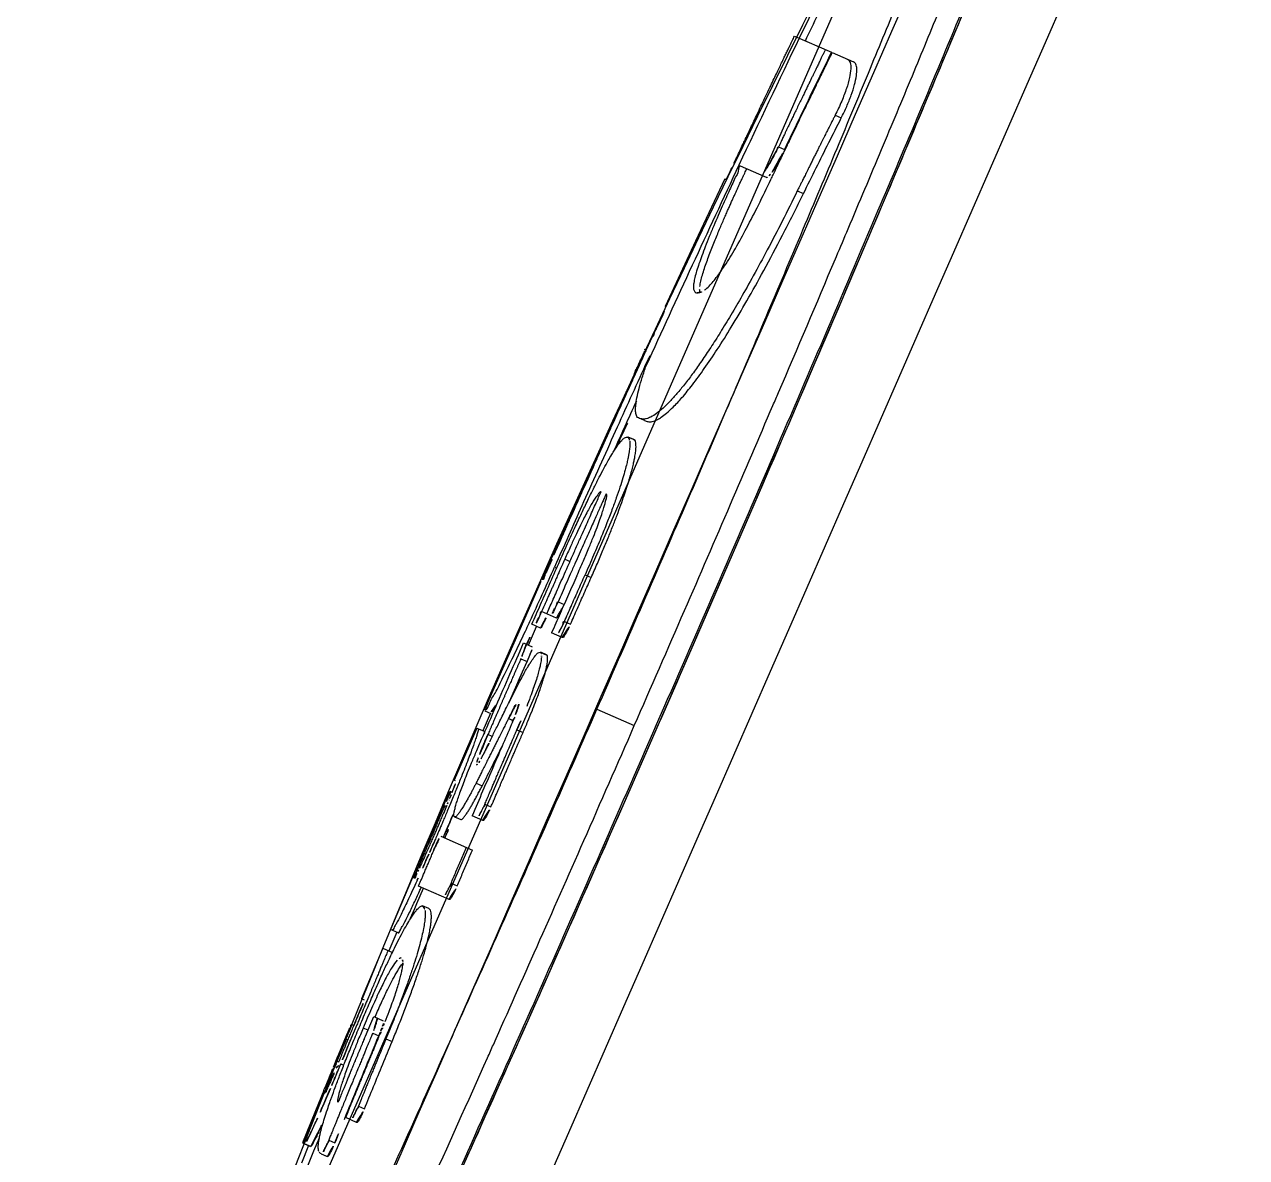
# Model space of a CAD drawing. Header units: millimetres. Extents: x 1145859089 to 1147511753, y -1047484727 to -1047247487.
# Drawn here: x 1146335701.2 to 1146335743.29, y -1047431132.04 to -1047431093.01 of the extents above; entities that cross this region are included whole.
import ezdxf
from ezdxf.xclip import XClip

# ---------------------------------------------------------------- set-up
doc = ezdxf.new("R2010")
doc.units = ezdxf.units.MM
doc.header["$LTSCALE"] = 100
doc.header["$MEASUREMENT"] = 0
doc.header["$XCLIPFRAME"] = 2
doc.layers.get('0').update_dxf_attribs({"linetype": 'CONTINUOUS'})
doc.layers.add('XREF', color=135, linetype='CONTINUOUS')
doc.layers.add('단지배치도$0$W240910', color=135, linetype='CONTINUOUS')

# ---------------------------------------------------------------- blocks, each defined once
blk = doc.blocks.new('단지배치도$0$zw$9902')
at = {"layer": '단지배치도$0$W240910', "linetype": 'ByBlock', "ltscale": 20}
for p, q in [((67020.725, -59802.693), (67086.843, -59651.522)), ((67054.919, -59722.821), (67054.259, -59724.18)), ((67060.094, -59722.831), (67059.496, -59724.262)), ((67054.094, -59724.108), (67055.369, -59724.666)), ((67059.496, -59724.262), (67058.883, -59725.726)), ((67055.395, -59724.677), (67056.129, -59724.998)), ((67058.883, -59725.726), (67058.25, -59727.229)), ((67055.492, -59726.836), (67055.703, -59726.928)), ((67058.25, -59727.229), (67057.596, -59728.779)), ((67053.541, -59727.929), (67053.752, -59728.021)), ((67053.126, -59728.977), (67052.238, -59728.588)), ((67051.689, -59729.029), (67050.684, -59731.173)), ((67051.689, -59729.029), (67051.745, -59729.053)), ((67057.596, -59728.779), (67056.916, -59730.383)), ((67054.191, -59729.442), (67054.402, -59729.534)), ((67056.916, -59730.383), (67056.352, -59731.712)), ((67050.684, -59731.173), (67049.64, -59733.424)), ((67055.502, -59731.785), (67055.539, -59731.697)), ((67056.352, -59731.712), (67055.767, -59733.084)), ((67055.767, -59733.084), (67055.162, -59734.5)), ((67049.653, -59733.429), (67049.64, -59733.424)), ((67049, -59734.908), (67049.204, -59734.461)), ((67055.162, -59734.5), (67054.541, -59735.951)), ((67048.965, -59734.893), (67049, -59734.908)), ((67049.107, -59735.116), (67048.957, -59735.445)), ((67048.5, -59735.918), (67048.532, -59735.932)), ((67054.541, -59735.951), (67053.909, -59737.423)), ((67048.934, -59737.353), (67048.723, -59737.26)), ((67053.909, -59737.423), (67053.272, -59738.903)), ((67047.969, -59738.257), (67048.162, -59737.83)), ((67048.578, -59738.019), (67048.361, -59737.925)), ((67048.556, -59738.005), (67048.369, -59737.923)), ((67053.272, -59738.903), (67052.636, -59740.377)), ((67052.636, -59740.377), (67052.007, -59741.832)), ((67045.882, -59741.733), (67045.786, -59741.949)), ((67045.786, -59741.949), (67045.755, -59742.018)), ((67045.786, -59741.949), (67045.82, -59741.964)), ((67046.187, -59742.121), (67046.364, -59742.199)), ((67052.007, -59741.832), (67051.239, -59743.602)), ((67045.902, -59742.238), (67045.832, -59742.397)), ((67045.832, -59742.397), (67045.904, -59742.429)), ((67045.362, -59742.896), (67044.599, -59744.622)), ((67046.88, -59742.666), (67047.091, -59742.758)), ((67045.952, -59743.588), (67046.163, -59743.681)), ((67051.239, -59743.602), (67050.498, -59745.307)), ((67044.958, -59744.323), (67044.98, -59744.275)), ((67045.893, -59744.15), (67045.387, -59743.928)), ((67046.169, -59744.271), (67046.38, -59744.363)), ((67044.599, -59744.622), (67043.572, -59746.969)), ((67044.932, -59745.082), (67045.215, -59744.438)), ((67045.344, -59744.494), (67045.049, -59744.365)), ((67046.095, -59744.822), (67045.729, -59744.662)), ((67044.766, -59745.009), (67045.061, -59745.138)), ((67044.672, -59745.554), (67044.883, -59745.646)), ((67045.356, -59745.333), (67045.567, -59745.426)), ((67045.554, -59745.413), (67045.358, -59745.328)), ((67050.498, -59745.307), (67049.781, -59746.951)), ((67044.626, -59746.234), (67044.883, -59745.646)), ((67044.498, -59746.526), (67044.626, -59746.234)), ((67044.281, -59747.022), (67044.498, -59746.526)), ((67049.781, -59746.951), (67049.086, -59748.542)), ((67043.623, -59747.429), (67043.361, -59748.031)), ((67043.43, -59747.345), (67043.641, -59747.437)), ((67044.249, -59747.606), (67044.41, -59747.677)), ((67047.289, -59747.294), (67048.577, -59747.857)), ((67043.15, -59747.939), (67042.373, -59749.738)), ((67043.15, -59747.939), (67043.408, -59748.051)), ((67044.535, -59748.002), (67044.746, -59748.094)), ((67043.687, -59748.228), (67043.535, -59748.162)), ((67049.086, -59748.542), (67048.409, -59750.086)), ((67043.169, -59749.204), (67043.142, -59749.192)), ((67042.421, -59749.76), (67042.373, -59749.738)), ((67042.223, -59750.112), (67042.303, -59750.147)), ((67042.504, -59749.913), (67042.467, -59750.005)), ((67042.544, -59749.813), (67042.504, -59749.913)), ((67043.131, -59749.833), (67043.342, -59749.925)), ((67048.409, -59750.086), (67047.748, -59751.591)), ((67042.105, -59750.646), (67042.045, -59750.62)), ((67043.429, -59750.564), (67043.64, -59750.656)), ((67042.389, -59750.997), (67042.6, -59751.09)), ((67042.394, -59750.999), (67042.605, -59751.091)), ((67043.359, -59751.12), (67042.992, -59750.96)), ((67041.921, -59751.665), (67043.005, -59752.139)), ((67042.006, -59751.701), (67042.047, -59751.604)), ((67047.748, -59751.591), (67046.971, -59753.356)), ((67040.941, -59753.091), (67040.186, -59754.876)), ((67040.941, -59753.091), (67040.949, -59753.095)), ((67040.949, -59753.095), (67040.983, -59753.016)), ((67040.983, -59753.016), (67041.036, -59752.89)), ((67041.085, -59752.957), (67041.053, -59752.943)), ((67041.092, -59753.983), (67041.316, -59753.455)), ((67042.2, -59753.842), (67041.149, -59753.382)), ((67042.268, -59753.285), (67042.479, -59753.377)), ((67046.971, -59753.356), (67046.208, -59755.085)), ((67041.018, -59754.156), (67041.092, -59753.983)), ((67040.876, -59754.492), (67041.018, -59754.156)), ((67041.5, -59754.159), (67041.288, -59754.066)), ((67041.5, -59754.159), (67041.499, -59754.159)), ((67040.397, -59754.969), (67040.126, -59755.616)), ((67040.441, -59754.988), (67040.187, -59754.876)), ((67046.208, -59755.085), (67045.458, -59756.778)), ((67039.915, -59755.523), (67039.188, -59757.262)), ((67039.915, -59755.523), (67040.246, -59755.668)), ((67040.551, -59755.86), (67040.534, -59755.855)), ((67045.458, -59756.778), (67044.722, -59758.436)), ((67039.288, -59757.306), (67039.188, -59757.262)), ((67038.83, -59758.139), (67038.923, -59758.18)), ((67039.026, -59758.158), (67038.844, -59758.597)), ((67039.323, -59758.55), (67039.505, -59758.113)), ((67039.505, -59758.113), (67039.604, -59757.874)), ((67039.604, -59757.874), (67039.934, -59758.018)), ((67039.649, -59757.893), (67039.661, -59757.864)), ((67039.408, -59758.346), (67039.238, -59758.272)), ((67039.57, -59758.445), (67039.781, -59758.538)), ((67044.722, -59758.436), (67043.528, -59761.115)), ((67038.404, -59759.168), (67038.483, -59758.978)), ((67038.652, -59758.648), (67038.432, -59759.18)), ((67038.652, -59758.648), (67038.717, -59758.677)), ((67040.024, -59758.646), (67040.235, -59758.739)), ((67038.217, -59759.619), (67038.351, -59759.297)), ((67038.432, -59759.18), (67038.337, -59759.41)), ((67038.337, -59759.41), (67038.402, -59759.438)), ((67038.351, -59759.297), (67038.404, -59759.168)), ((67038.402, -59759.438), (67038.423, -59759.387)), ((67038.452, -59759.541), (67038.384, -59759.707)), ((67038.467, -59759.507), (67038.452, -59759.541)), ((67038.467, -59759.507), (67038.572, -59759.553)), ((67037.902, -59760.376), (67037.962, -59760.234)), ((67037.883, -59760.422), (67037.598, -59761.121)), ((67037.881, -59760.428), (67037.882, -59760.426)), ((67037.882, -59760.426), (67037.884, -59760.422)), ((67037.884, -59760.422), (67037.902, -59760.376)), ((67037.598, -59761.121), (67037.151, -59762.219)), ((67039.075, -59760.961), (67039.285, -59761.053)), ((67043.528, -59761.115), (67042.831, -59762.672)), ((67038.595, -59761.415), (67038.622, -59761.349)), ((67039.011, -59761.519), (67038.639, -59761.356)), ((67037.362, -59762.311), (67037.115, -59762.92)), ((67037.149, -59762.223), (67037.219, -59762.253)), ((67037.218, -59762.256), (67037.428, -59762.348)), ((67037.435, -59762.348), (67037.224, -59762.256)), ((67037.546, -59762.504), (67037.733, -59762.046)), ((67038.055, -59762.128), (67038.266, -59762.22)), ((67037.338, -59763.013), (67037.546, -59762.504)), ((67037.797, -59762.606), (67037.981, -59762.687)), ((67037.8, -59762.6), (67038.011, -59762.692)), ((67042.831, -59762.672), (67042.151, -59764.19))]:
    blk.add_line(p, q, dxfattribs=at)
at = {"layer": '단지배치도$0$W240910'}
blk.add_arc((56404.253, -57219.78, 0), 12756.719, 322.5073299, 9.110085, dxfattribs=at)
at = {"layer": '단지배치도$0$W240910', "linetype": 'ByBlock', "ltscale": 20}
for centre, radius, start, end in [((41187.247, -48432.862), 28226.861, 336.1737041, 336.5796701), ((40755.517, -48244.035), 28703.079, 336.175398, 336.577983), ((67563.43, -59968.724), 564.854, 154.34602, 154.83785), ((67668.634, -60017.928), 680.995, 154.854316, 155.493839), ((65814.356, -59205.952), 1347.94, 336.826864, 337.039199), ((67712.793, -60038.019), 729.311, 155.595069, 155.746863), ((67048.329, -59738), 0.0814, 66.4211, 78.9207), ((67048.338, -59737.979), 0.0586, 60.7082, 66.375), ((67048.337, -59737.981), 0.0605, 53.9941, 60.6819), ((66935.139, -59693.368), 121.064, 335.13424, 336.10992), ((66962.584, -59706.05), 91.061, 334.63818, 335.08058), ((67020.28, -59737.431), 26.459, 336.4514, 338.3418), ((67044.571, -59747.092), 0.0483, 66.3546, 69.3556), ((67301.574, -59878.168), 288.323, 153.27983, 153.59017), ((67009.882, -59737.489), 34.806, 337.9623, 338.1777), ((67021.05, -59741.954), 22.779, 338.1625, 338.3132), ((67042.414, -59750.953), 0.0493, 239.431, 246.438), ((66979.304, -59725.137), 67.863, 335.58991, 335.77808), ((67010.651, -59746.35), 31.593, 337.7466, 338.0075), ((67013.202, -59747.379), 28.842, 338.0058, 338.2987), ((67007.966, -59745.251), 34.494, 337.4959, 337.7464), ((65813.388, -59209.708), 1347.322, 335.714061, 335.9265)]:
    blk.add_arc(centre, radius, start, end, dxfattribs=at)
at = {"layer": '단지배치도$0$W240910', "linetype": 'ByBlock', "ltscale": 20, "extrusion": (0, 0, -1)}
blk.add_ellipse((67489.418, -59940.659), major_axis=(-452.685, -177.193), ratio=1, start_param=0.708795, end_param=0.862005, dxfattribs=at)
at = {"layer": '단지배치도$0$W240910', "linetype": 'ByBlock', "ltscale": 20}
for points, start_tangent, end_tangent in [([(67068.303, -59701.903), (67068.21, -59702.203), (67068.065, -59702.652), (67067.898, -59703.148), (67067.701, -59703.714), (67067.465, -59704.375), (67067.179, -59705.16), (67066.835, -59706.084), (67066.428, -59707.157), (67065.954, -59708.388), (67065.404, -59709.795), (67064.769, -59711.402), (67064.037, -59713.231), (67063.197, -59715.307), (67062.238, -59717.656), (67061.144, -59720.309), (67059.9, -59723.302), (67058.486, -59726.673), (67056.88, -59730.474), (67055.055, -59734.757), (67052.988, -59739.568), (67050.603, -59745.07), (67048.016, -59750.987), (67045.574, -59756.521), (67043.434, -59761.329), (67041.522, -59765.591), (67039.817, -59769.364), (67038.296, -59772.703), (67036.938, -59775.66), (67035.728, -59778.274), (67034.651, -59780.582), (67033.693, -59782.615), (67032.843, -59784.402), (67032.092, -59785.967), (67031.429, -59787.333), (67030.844, -59788.522), (67030.33, -59789.555), (67029.882, -59790.44), (67029.498, -59791.188), (67029.171, -59791.815), (67028.887, -59792.347), (67028.635, -59792.81), (67028.403, -59793.224), (67028.233, -59793.518)], (-0.290017, -0.957022), (-0.505837, -0.862629)), ([(67054.468, -59724.272), (67054.908, -59723.357), (67059.84, -59713.482), (67061.969, -59709.49), (67063.795, -59706.275)], (0.43302, 0.901384), (0.509512, 0.860464)), ([(67047.289, -59747.294), (67048.785, -59743.862), (67050.329, -59740.294), (67051.827, -59736.806), (67053.203, -59733.576), (67054.464, -59730.592), (67055.631, -59727.808), (67056.706, -59725.22), (67057.695, -59722.818), (67058.485, -59720.881)], (0.400696, 0.916211), (0.376454, 0.926435)), ([(67055.539, -59731.697), (67055.943, -59730.742), (67057.092, -59728.012), (67058.153, -59725.473), (67059.132, -59723.114), (67060.033, -59720.923), (67060.043, -59720.897)], (0.389997, 0.920816), (0.378716, 0.925513)), ([(67059.833, -59723.311), (67056.957, -59730.143), (67053.252, -59738.808), (67049.206, -59748.125), (67045.112, -59757.42), (67041.265, -59766.022), (67038.193, -59772.785)], (-0.385135, -0.92286), (-0.416209, -0.909269)), ([(67052.01, -59728.488), (67052.053, -59728.397), (67052.1, -59728.296), (67052.153, -59728.183), (67052.212, -59728.058), (67052.278, -59727.92), (67052.35, -59727.767), (67052.43, -59727.598), (67052.518, -59727.411), (67052.615, -59727.206), (67052.722, -59726.98), (67052.84, -59726.732), (67052.968, -59726.461), (67053.108, -59726.167), (67053.245, -59725.881), (67053.364, -59725.631), (67053.47, -59725.409), (67053.564, -59725.211), (67053.649, -59725.034), (67053.726, -59724.874), (67053.795, -59724.729), (67053.859, -59724.597), (67053.916, -59724.478), (67053.967, -59724.371), (67054.014, -59724.274), (67054.094, -59724.108)], (0.425693, 0.904868), (0.433702, 0.901056)), ([(67053.283, -59729.045), (67053.358, -59728.888), (67053.402, -59728.796), (67053.45, -59728.694), (67053.504, -59728.581), (67053.563, -59728.457), (67053.629, -59728.32), (67053.701, -59728.169), (67053.781, -59728.003), (67053.869, -59727.82), (67053.965, -59727.619), (67054.071, -59727.399), (67054.187, -59727.158), (67054.314, -59726.896), (67054.448, -59726.619), (67054.573, -59726.361), (67054.683, -59726.135), (67054.781, -59725.934), (67054.868, -59725.754), (67054.947, -59725.592), (67055.018, -59725.446), (67055.083, -59725.314), (67055.141, -59725.194), (67055.195, -59725.085), (67055.243, -59724.986), (67055.287, -59724.896), (67055.395, -59724.677)], (0.430305, 0.902684), (0.440661, 0.897673)), ([(67055.159, -59724.574), (67055.117, -59724.659), (67055.063, -59724.771), (67055.017, -59724.864), (67054.964, -59724.974), (67054.9, -59725.106), (67054.824, -59725.261), (67054.781, -59725.35), (67054.734, -59725.447), (67054.683, -59725.552), (67054.628, -59725.667), (67054.567, -59725.792), (67054.501, -59725.929), (67054.43, -59726.076), (67054.353, -59726.237), (67054.269, -59726.41), (67054.18, -59726.595), (67054.099, -59726.764), (67054.027, -59726.913), (67053.964, -59727.046), (67053.907, -59727.165), (67053.855, -59727.271), (67053.809, -59727.368), (67053.767, -59727.456), (67053.694, -59727.608), (67053.633, -59727.736), (67053.583, -59727.842), (67053.541, -59727.929)], (-0.438114, -0.898919), (-0.430696, -0.902497)), ([(67053.752, -59728.021), (67054.301, -59726.874), (67054.84, -59725.756), (67055.369, -59724.666)], (0.430681, 0.902504), (0.438126, 0.898913)), ([(67055.919, -59724.906), (67056.007, -59725.019), (67056.028, -59725.236), (67055.986, -59725.538), (67055.884, -59725.911), (67055.72, -59726.346), (67055.492, -59726.836)], (0.9162, -0.400722), (-0.451927, -0.892055)), ([(67055.703, -59726.928), (67055.89, -59726.532), (67056.047, -59726.142), (67056.161, -59725.78), (67056.225, -59725.471), (67056.238, -59725.233), (67056.203, -59725.076), (67056.129, -59724.998)], (0.451927, 0.892055), (-0.9162, 0.400722)), ([(67055.492, -59726.836), (67055.441, -59726.937), (67055.398, -59727.022), (67055.342, -59727.132), (67055.296, -59727.223), (67055.242, -59727.33), (67055.178, -59727.457), (67055.102, -59727.609), (67055.059, -59727.695), (67055.012, -59727.788), (67054.961, -59727.889), (67054.906, -59728), (67054.847, -59728.119), (67054.782, -59728.249), (67054.713, -59728.388), (67054.647, -59728.52), (67054.59, -59728.635), (67054.539, -59728.737), (67054.494, -59728.828), (67054.417, -59728.984), (67054.354, -59729.112), (67054.302, -59729.218), (67054.258, -59729.307), (67054.191, -59729.442)], (-0.451927, -0.892055), (-0.441639, -0.897193)), ([(67054.402, -59729.534), (67054.841, -59728.647), (67055.274, -59727.779), (67055.703, -59726.928)], (0.441651, 0.897187), (0.451927, 0.892055)), ([(67053.541, -59727.929), (67053.497, -59728.019), (67053.443, -59728.126), (67053.377, -59728.253), (67053.297, -59728.4), (67053.25, -59728.482), (67053.2, -59728.567), (67053.145, -59728.655), (67053.088, -59728.738), (67052.916, -59728.884)], (-0.9162, 0.400722), (-0.9162, 0.400722)), ([(67053.32, -59728.8), (67053.336, -59728.777), (67053.428, -59728.63), (67053.508, -59728.491), (67053.575, -59728.368), (67053.631, -59728.263), (67053.678, -59728.171), (67053.752, -59728.021)], (0.577432, 0.816439), (0.430682, 0.902504)), ([(67052.238, -59728.588), (67052.155, -59728.764), (67052.066, -59728.956), (67051.966, -59729.17), (67051.857, -59729.41), (67051.737, -59729.675), (67051.607, -59729.968), (67051.465, -59730.291), (67051.312, -59730.647), (67051.159, -59731.017), (67051.021, -59731.363), (67050.903, -59731.673), (67050.804, -59731.952), (67050.724, -59732.202), (67050.665, -59732.423), (67050.627, -59732.613), (67050.615, -59732.769), (67050.696, -59732.95)], (-0.9162, 0.400722), (0.9162, -0.400722)), ([(67050.834, -59732.731), (67050.867, -59732.549), (67050.922, -59732.341), (67050.991, -59732.117), (67051.071, -59731.884), (67051.158, -59731.647), (67051.248, -59731.411), (67051.339, -59731.183), (67051.428, -59730.967), (67051.513, -59730.764), (67051.594, -59730.573), (67051.67, -59730.396), (67051.742, -59730.232), (67051.808, -59730.08), (67051.871, -59729.939), (67051.929, -59729.808), (67051.984, -59729.686), (67052.036, -59729.573), (67052.083, -59729.468), (67052.126, -59729.373), (67052.165, -59729.288), (67052.233, -59729.141), (67052.29, -59729.019), (67052.338, -59728.916), (67052.38, -59728.826), (67052.449, -59728.68)], (0.139394, 0.990237), (0.429878, 0.902887)), ([(67051.745, -59729.053), (67051.832, -59728.868), (67051.92, -59728.679), (67052.01, -59728.488)], (0.423298, 0.905991), (0.425703, 0.904863)), ([(67051.001, -59732.857), (67051.079, -59732.789), (67051.356, -59732.485), (67051.687, -59732.023), (67052.057, -59731.422), (67052.446, -59730.72), (67052.852, -59729.929), (67053.283, -59729.045)], (0.785018, 0.619472), (0.430305, 0.902684)), ([(67053.126, -59728.977), (67053.226, -59728.923)], (0.9162, -0.400722), (0.639155, 0.769078)), ([(67053.226, -59728.923), (67053.24, -59728.905), (67053.32, -59728.8)], (0.639155, 0.769078), (0.577432, 0.816439)), ([(67054.191, -59729.442), (67053.671, -59730.482), (67053.156, -59731.474), (67052.674, -59732.367), (67052.242, -59733.135), (67051.852, -59733.801), (67051.495, -59734.384), (67051.166, -59734.896), (67050.861, -59735.35), (67050.574, -59735.752), (67050.303, -59736.109), (67050.045, -59736.423), (67049.8, -59736.695), (67049.567, -59736.925), (67049.345, -59737.107), (67049.144, -59737.231), (67048.987, -59737.289), (67048.873, -59737.3), (67048.723, -59737.26)], (-0.441639, -0.897193), (-0.9162, 0.400722)), ([(67048.934, -59737.353), (67049.047, -59737.388), (67049.188, -59737.384), (67049.376, -59737.313), (67049.508, -59737.233), (67049.682, -59737.1), (67049.916, -59736.885), (67050.219, -59736.559), (67050.58, -59736.117), (67050.988, -59735.561), (67051.433, -59734.903), (67051.918, -59734.133), (67052.451, -59733.232), (67053.034, -59732.187), (67053.681, -59730.965), (67054.402, -59729.534)], (0.9162, -0.400722), (0.441651, 0.897187)), ([(67050.696, -59732.95), (67050.861, -59732.94), (67051.001, -59732.857)], (0.9162, -0.400722), (0.785018, 0.619472)), ([(67050.838, -59732.947), (67050.827, -59732.878), (67050.834, -59732.731)], (-0.264815, 0.964299), (0.139394, 0.990237)), ([(67049.204, -59734.461), (67049.259, -59734.341), (67049.325, -59734.196), (67049.402, -59734.024), (67049.445, -59733.927), (67049.491, -59733.823), (67049.538, -59733.717), (67049.579, -59733.62), (67049.653, -59733.429)], (0.9162, -0.400722), (-0.9162, 0.400722)), ([(67045.82, -59741.964), (67045.88, -59741.83), (67045.953, -59741.665), (67045.996, -59741.569), (67046.043, -59741.463), (67046.095, -59741.346), (67046.152, -59741.217), (67046.215, -59741.076), (67046.285, -59740.919), (67046.362, -59740.747), (67046.446, -59740.558), (67046.54, -59740.349), (67046.643, -59740.119), (67046.756, -59739.865), (67046.881, -59739.586), (67047.019, -59739.28), (67047.17, -59738.943), (67047.336, -59738.575), (67047.517, -59738.173), (67047.702, -59737.763), (67047.867, -59737.398), (67048.012, -59737.077), (67048.142, -59736.792), (67048.258, -59736.536), (67048.363, -59736.305), (67048.457, -59736.097), (67048.543, -59735.908), (67048.622, -59735.736), (67048.693, -59735.58), (67048.758, -59735.438), (67048.817, -59735.308), (67048.871, -59735.19), (67048.92, -59735.083), (67048.965, -59734.985), (67049, -59734.908)], (0.405984, 0.91388), (0.415867, 0.909426)), ([(67048.923, -59734.974), (67048.919, -59734.994), (67048.847, -59735.153), (67048.799, -59735.261), (67048.739, -59735.392), (67048.668, -59735.55), (67048.585, -59735.732), (67048.5, -59735.918)], (-0.1558, -0.987789), (-0.9162, 0.400722)), ([(67048.964, -59734.893), (67048.923, -59734.974)], (-0.923503, 0.38359), (-0.1558, -0.987789)), ([(67048.957, -59735.445), (67047.923, -59737.724), (67046.831, -59740.152), (67045.902, -59742.238)], (-0.414804, -0.909911), (-0.405586, -0.914057)), ([(67048.723, -59737.26), (67048.64, -59737.138), (67048.622, -59737.009), (67048.629, -59736.822), (67048.668, -59736.567), (67048.743, -59736.242), (67048.852, -59735.863), (67048.985, -59735.458)], (-0.9162, 0.400722), (0.326274, 0.945275)), ([(67048.985, -59735.458), (67049.024, -59735.346), (67049.065, -59735.232), (67049.107, -59735.116)], (0.326289, 0.94527), (0.343858, 0.939022)), ([(67048.5, -59735.918), (67048.424, -59736.086), (67048.379, -59736.184), (67048.33, -59736.293), (67048.275, -59736.414), (67048.214, -59736.547), (67048.147, -59736.694), (67048.073, -59736.857), (67047.992, -59737.036), (67047.903, -59737.233), (67047.804, -59737.451), (67047.696, -59737.69), (67047.577, -59737.953), (67047.446, -59738.242), (67047.304, -59738.559), (67047.148, -59738.903), (67046.98, -59739.278), (67046.798, -59739.682), (67046.626, -59740.066), (67046.476, -59740.402), (67046.342, -59740.701), (67046.223, -59740.969), (67046.116, -59741.209), (67046.019, -59741.425), (67045.934, -59741.618), (67045.882, -59741.733)], (-0.414804, -0.909911), (-0.40649, -0.913655)), ([(67048.577, -59747.857), (67050.304, -59743.896), (67051.891, -59740.229), (67053.351, -59736.831), (67053.544, -59736.381)], (0.400722, 0.9162), (0.39347, 0.919337)), ([(67048.162, -59737.83), (67048.63, -59736.795)], (0.411618, 0.911357), (0.413045, 0.91071)), ([(67045.975, -59742.27), (67046.282, -59741.584), (67046.553, -59740.992), (67046.791, -59740.482), (67047.003, -59740.039), (67047.195, -59739.649), (67047.37, -59739.304), (67047.532, -59738.997), (67047.679, -59738.731), (67047.802, -59738.522), (67047.9, -59738.365), (67047.979, -59738.246), (67048.044, -59738.156), (67048.143, -59738.035), (67048.212, -59737.967), (67048.344, -59737.92)], (0.405572, 0.914063), (0.981105, -0.193475)), ([(67048.372, -59737.932), (67048.414, -59738.011), (67048.422, -59738.064)], (0.809283, -0.58742), (0.096688, -0.995315)), ([(67048.422, -59738.064), (67048.425, -59738.118), (67048.419, -59738.268), (67048.399, -59738.429), (67048.381, -59738.537), (67048.354, -59738.672), (67048.316, -59738.839), (67048.261, -59739.05), (67048.185, -59739.317), (67048.081, -59739.646), (67047.956, -59740.015), (67047.808, -59740.422), (67047.634, -59740.876), (67047.427, -59741.391), (67047.178, -59741.983), (67046.88, -59742.666)], (0.096688, -0.995315), (-0.406265, -0.913755)), ([(67047.091, -59742.758), (67047.305, -59742.271), (67047.499, -59741.817), (67047.675, -59741.392), (67047.837, -59740.988), (67047.984, -59740.607), (67048.114, -59740.255), (67048.226, -59739.935), (67048.322, -59739.645), (67048.404, -59739.382), (67048.471, -59739.146), (67048.525, -59738.939), (67048.564, -59738.769), (67048.591, -59738.634), (67048.609, -59738.526), (67048.629, -59738.366), (67048.636, -59738.258), (67048.633, -59738.158), (67048.578, -59738.018)], (0.406266, 0.913755), (-0.98103, 0.193857)), ([(67048.571, -59738.016), (67048.557, -59738.004)], (-0.532342, 0.846529), (-0.931224, 0.364446)), ([(67047.606, -59739.876), (67047.547, -59740.008), (67047.484, -59740.148), (67047.414, -59740.304), (67047.336, -59740.477), (67047.251, -59740.669), (67047.156, -59740.88), (67047.052, -59741.113), (67046.938, -59741.368), (67046.815, -59741.645), (67046.681, -59741.946), (67046.534, -59742.277), (67046.374, -59742.637), (67046.225, -59742.973), (67046.088, -59743.281), (67045.952, -59743.588)], (-0.409456, -0.91233), (-0.404294, -0.914629)), ([(67047.435, -59739.801), (67047.349, -59739.864), (67047.231, -59740.024), (67047.145, -59740.16), (67047.049, -59740.328), (67046.943, -59740.524), (67046.827, -59740.751), (67046.697, -59741.015), (67046.549, -59741.325), (67046.379, -59741.692), (67046.187, -59742.121)], (-0.9162, 0.400722), (-0.405885, -0.913924)), ([(67046.459, -59741.986), (67046.633, -59741.594), (67046.791, -59741.241), (67046.929, -59740.931), (67047.053, -59740.654), (67047.163, -59740.407), (67047.262, -59740.186), (67047.35, -59739.991), (67047.435, -59739.801)], (0.406268, 0.913754), (0.409246, 0.912424)), ([(67046.6, -59742.693), (67046.823, -59742.183), (67047.012, -59741.737), (67047.169, -59741.352), (67047.295, -59741.028), (67047.395, -59740.756), (67047.473, -59740.529), (67047.531, -59740.344), (67047.571, -59740.201), (67047.596, -59740.094), (67047.606, -59739.876)], (0.405836, 0.913946), (-0.9162, 0.400722)), ([(67045.755, -59742.018), (67045.698, -59742.148), (67045.623, -59742.317), (67045.561, -59742.46), (67045.509, -59742.579), (67045.466, -59742.679), (67045.404, -59742.826)], (-0.405592, -0.914054), (0.947775, -0.31894)), ([(67046.187, -59742.121), (67046.142, -59742.222), (67046.094, -59742.33), (67046.053, -59742.421), (67046.005, -59742.53), (67045.945, -59742.666), (67045.869, -59742.836), (67045.826, -59742.933), (67045.78, -59743.038), (67045.73, -59743.151), (67045.676, -59743.273), (67045.616, -59743.408), (67045.549, -59743.56), (67045.473, -59743.733), (67045.387, -59743.928)], (-0.405885, -0.913924), (-0.403499, -0.91498)), ([(67045.404, -59742.826), (67045.491, -59742.688), (67045.537, -59742.589), (67045.591, -59742.471), (67045.656, -59742.329), (67045.732, -59742.161), (67045.82, -59741.964)], (0.947775, -0.31894), (0.405984, 0.91388)), ([(67045.564, -59744.006), (67045.66, -59743.789), (67045.759, -59743.565), (67045.87, -59743.314), (67045.995, -59743.032), (67046.134, -59742.717), (67046.289, -59742.368), (67046.459, -59741.986)], (0.40355, 0.914958), (0.406268, 0.913754)), ([(67045.049, -59744.365), (67045.348, -59743.686), (67045.657, -59742.988), (67045.975, -59742.27)], (0.402841, 0.91527), (0.405572, 0.914063)), ([(67046.6, -59742.693), (67046.312, -59743.342), (67046.025, -59743.99), (67045.729, -59744.662)], (-0.405836, -0.913946), (-0.403028, -0.915188)), ([(67046.169, -59744.271), (67046.399, -59743.751), (67046.636, -59743.216), (67046.88, -59742.666)], (0.403865, 0.914819), (0.406265, 0.913755)), ([(67046.38, -59744.363), (67046.616, -59743.828), (67046.853, -59743.293), (67047.091, -59742.758)], (0.40387, 0.914816), (0.406266, 0.913755)), ([(67045.952, -59743.588), (67045.899, -59743.705), (67045.849, -59743.807), (67045.772, -59743.952), (67045.683, -59744.058)], (-0.9162, 0.400722), (-0.9162, 0.400722)), ([(67045.893, -59744.15), (67045.965, -59744.075), (67046.011, -59743.994), (67046.054, -59743.911), (67046.108, -59743.8), (67046.124, -59743.767)], (0.9162, -0.400722), (0.423439, 0.905925)), ([(67045.387, -59743.928), (67045.334, -59744.044), (67045.286, -59744.146), (67045.213, -59744.291), (67045.133, -59744.402)], (-0.9162, 0.400722), (-0.9162, 0.400722)), ([(67045.344, -59744.494), (67045.406, -59744.415), (67045.47, -59744.292), (67045.527, -59744.175), (67045.597, -59744.02)], (0.9162, -0.400722), (0.403504, 0.914978)), ([(67046.169, -59744.271), (67046.116, -59744.386), (67046.065, -59744.487), (67045.985, -59744.629), (67045.884, -59744.73)], (-0.9162, 0.400722), (-0.9162, 0.400722)), ([(67043.433, -59747.316), (67043.574, -59747.125), (67043.782, -59746.738), (67044.066, -59746.181), (67044.415, -59745.47), (67044.829, -59744.599), (67044.958, -59744.323)], (0.993664, -0.112388), (0.421709, 0.906731)), ([(67046.095, -59744.822), (67046.176, -59744.752), (67046.225, -59744.674), (67046.269, -59744.592), (67046.325, -59744.481), (67046.38, -59744.363)], (0.9162, -0.400722), (0.403871, 0.914816)), ([(67043.321, -59748.322), (67043.818, -59747.178), (67044.293, -59746.089), (67044.766, -59745.009)], (0.397695, 0.917517), (0.402001, 0.915639)), ([(67044.85, -59745.045), (67044.831, -59745.151), (67044.787, -59745.276), (67044.719, -59745.446), (67044.672, -59745.554)], (0.9162, -0.400722), (-0.401365, -0.915918)), ([(67044.883, -59745.646), (67044.922, -59745.555), (67044.985, -59745.401), (67045.025, -59745.293), (67045.061, -59745.138)], (0.401359, 0.915921), (-0.916192, 0.40074)), ([(67044.672, -59745.554), (67044.633, -59745.643), (67044.591, -59745.74), (67044.55, -59745.833), (67044.509, -59745.927), (67044.467, -59746.022), (67044.425, -59746.118), (67044.388, -59746.203), (67044.351, -59746.288), (67044.313, -59746.375), (67044.272, -59746.467), (67044.232, -59746.56), (67044.189, -59746.658), (67044.146, -59746.758), (67044.102, -59746.859), (67044.062, -59746.949), (67044.023, -59747.04), (67043.983, -59747.131), (67043.941, -59747.227), (67043.899, -59747.325), (67043.856, -59747.423), (67043.812, -59747.525), (67043.766, -59747.63), (67043.72, -59747.736), (67043.683, -59747.822), (67043.643, -59747.912), (67043.604, -59748.003), (67043.535, -59748.162)], (0.401351, 0.915924), (-0.397942, -0.917411)), ([(67044.57, -59746.455), (67044.701, -59746.205), (67044.813, -59746.003), (67044.906, -59745.841), (67044.984, -59745.713), (67045.049, -59745.613), (67045.103, -59745.536), (67045.185, -59745.429), (67045.265, -59745.349), (67045.342, -59745.329)], (0.459497, 0.888179), (0.98568, -0.168628)), ([(67044.746, -59748.094), (67044.913, -59747.703), (67045.055, -59747.355), (67045.175, -59747.047), (67045.274, -59746.779), (67045.353, -59746.551), (67045.416, -59746.358), (67045.465, -59746.195), (67045.503, -59746.06), (67045.531, -59745.948), (67045.552, -59745.856), (67045.577, -59745.716), (67045.589, -59745.619), (67045.593, -59745.522), (67045.567, -59745.426)], (0.398324, 0.917245), (-0.9162, 0.400722)), ([(67045.378, -59745.506), (67045.373, -59745.574), (67045.339, -59745.771), (67045.305, -59745.916), (67045.255, -59746.101), (67045.186, -59746.326), (67045.1, -59746.583), (67044.997, -59746.869), (67044.871, -59747.196)], (-0.063064, -0.99801), (-0.367792, -0.929908)), ([(67045.342, -59745.329), (67045.356, -59745.333)], (0.98568, -0.168628), (0.9162, -0.400722)), ([(67045.356, -59745.333), (67045.382, -59745.454)], (0.9162, -0.400722), (-0.087928, -0.996127)), ([(67045.382, -59745.454), (67045.378, -59745.506)], (-0.087928, -0.996127), (-0.063064, -0.99801)), ([(67045.567, -59745.426), (67045.554, -59745.413)], (-0.373938, 0.927454), (-0.952285, 0.305211)), ([(67043.595, -59748.414), (67043.649, -59748.306), (67043.734, -59748.131), (67043.825, -59747.946), (67043.923, -59747.748), (67044.029, -59747.53), (67044.147, -59747.293), (67044.275, -59747.035), (67044.416, -59746.756), (67044.57, -59746.455)], (0.444023, 0.896015), (0.459471, 0.888193)), ([(67043.573, -59746.97), (67043.513, -59747.106), (67043.432, -59747.316), (67043.433, -59747.316)], (-0.400462, -0.916314), (0.993664, -0.112388)), ([(67043.654, -59747.376), (67043.741, -59747.293), (67043.826, -59747.144), (67043.857, -59747.081)], (0.976097, -0.217336), (0.470455, 0.882424)), ([(67044.332, -59747.449), (67044.38, -59747.36), (67044.427, -59747.275), (67044.481, -59747.183), (67044.588, -59747.047)], (0.475203, 0.879876), (0.935922, -0.352207)), ([(67044.492, -59747.469), (67044.532, -59747.36), (67044.562, -59747.271), (67044.597, -59747.141), (67044.59, -59747.047)], (0.289082, 0.957304), (-0.9162, 0.400722)), ([(67035.49, -59773.457), (67036.384, -59771.544), (67037.477, -59769.187), (67038.647, -59766.642), (67039.899, -59763.896), (67041.233, -59760.945), (67042.67, -59757.744), (67044.214, -59754.277), (67045.785, -59750.722), (67047.289, -59747.294)], (0.424731, 0.90532), (0.400696, 0.916211)), ([(67044.249, -59747.606), (67044.196, -59747.71), (67044.134, -59747.833), (67044.059, -59747.981), (67044.016, -59748.065), (67043.969, -59748.158), (67043.918, -59748.259), (67043.863, -59748.369), (67043.802, -59748.489), (67043.737, -59748.62), (67043.666, -59748.761), (67043.589, -59748.914), (67043.505, -59749.082), (67043.415, -59749.261), (67043.332, -59749.429), (67043.258, -59749.578), (67043.192, -59749.709), (67043.131, -59749.833)], (-0.452571, -0.891729), (-0.444789, -0.895635)), ([(67044.249, -59747.606), (67044.321, -59747.469), (67044.332, -59747.449)], (0.460586, 0.887615), (0.475203, 0.879876)), ([(67044.382, -59747.739), (67044.441, -59747.599), (67044.492, -59747.469)], (-0.9162, 0.400722), (0.289082, 0.957304)), ([(67043.197, -59747.959), (67043.185, -59748.075), (67043.15, -59748.196), (67043.1, -59748.352), (67043.035, -59748.54), (67042.955, -59748.76), (67042.859, -59749.015), (67042.745, -59749.308), (67042.622, -59749.619), (67042.544, -59749.813)], (0.9162, -0.400722), (-0.374136, -0.927374)), ([(67044.382, -59747.739), (67044.067, -59748.466), (67043.725, -59749.257), (67043.355, -59750.115), (67042.992, -59750.96)], (-0.398664, -0.917097), (-0.394061, -0.919084)), ([(67043.425, -59748.09), (67043.408, -59748.051)], (0.124858, 0.992175), (-0.9162, 0.400722)), ([(67043.413, -59748.133), (67043.425, -59748.09)], (0.373662, 0.927565), (0.124858, 0.992175)), ([(67043.429, -59750.564), (67043.495, -59750.41), (67043.572, -59750.23), (67043.618, -59750.123), (67043.669, -59750.004), (67043.725, -59749.874), (67043.787, -59749.73), (67043.854, -59749.573), (67043.928, -59749.401), (67044.003, -59749.229), (67044.069, -59749.077), (67044.126, -59748.943), (67044.178, -59748.823), (67044.224, -59748.717), (67044.265, -59748.623), (67044.333, -59748.466), (67044.384, -59748.347), (67044.424, -59748.256), (67044.467, -59748.157), (67044.537, -59747.997)], (0.393646, 0.919262), (0.412889, 0.910781)), ([(67043.524, -59759.291), (67043.724, -59758.843), (67045.227, -59755.465), (67046.841, -59751.813), (67048.577, -59747.857)], (0.407949, 0.913005), (0.400722, 0.9162)), ([(67043.64, -59750.656), (67043.691, -59750.536), (67043.734, -59750.437), (67043.785, -59750.317), (67043.845, -59750.178), (67043.914, -59750.017), (67043.954, -59749.925), (67043.997, -59749.824), (67044.045, -59749.713), (67044.095, -59749.596), (67044.147, -59749.476), (67044.197, -59749.359), (67044.245, -59749.248), (67044.29, -59749.143), (67044.332, -59749.047), (67044.37, -59748.958), (67044.436, -59748.806), (67044.489, -59748.684), (67044.532, -59748.585), (67044.583, -59748.468), (67044.623, -59748.375), (67044.666, -59748.276), (67044.707, -59748.183), (67044.746, -59748.094)], (0.39364, 0.919265), (0.430321, 0.902676)), ([(67042.389, -59750.996), (67042.374, -59750.849), (67042.395, -59750.742), (67042.433, -59750.595), (67042.486, -59750.421), (67042.553, -59750.224), (67042.633, -59750.003), (67042.727, -59749.753), (67042.839, -59749.47), (67042.973, -59749.142), (67043.132, -59748.762), (67043.321, -59748.322)], (-0.860524, 0.509409), (0.397695, 0.917517)), ([(67043.535, -59748.162), (67043.462, -59748.331), (67043.398, -59748.483), (67043.342, -59748.617), (67043.295, -59748.734), (67043.255, -59748.835), (67043.205, -59748.968)], (-0.397943, -0.91741), (-0.337182, -0.94144)), ([(67043.299, -59748.998), (67043.314, -59748.966), (67043.37, -59748.86), (67043.432, -59748.74), (67043.498, -59748.608), (67043.569, -59748.466), (67043.595, -59748.414)], (0.411286, 0.911507), (0.444023, 0.896015)), ([(67043.205, -59748.968), (67043.197, -59748.99), (67043.164, -59749.091), (67043.142, -59749.192)], (-0.337182, -0.94144), (-0.04468, -0.999001)), ([(67043.142, -59749.192), (67043.148, -59749.204)], (-0.046557, -0.998916), (0.999931, 0.011743)), ([(67043.148, -59749.204), (67043.226, -59749.122)], (0.999931, 0.011743), (0.596591, 0.802545)), ([(67043.226, -59749.122), (67043.299, -59748.998)], (0.596591, 0.802545), (0.411286, 0.911507)), ([(67042.303, -59750.147), (67042.309, -59750.131), (67042.353, -59750.013), (67042.387, -59749.913), (67042.421, -59749.76)], (0.36078, 0.932651), (-0.9162, 0.400722)), ([(67041.036, -59752.89), (67041.055, -59752.845), (67041.117, -59752.701), (67041.185, -59752.54), (67041.261, -59752.362), (67041.344, -59752.166), (67041.436, -59751.95), (67041.537, -59751.714), (67041.646, -59751.458), (67041.767, -59751.177), (67041.895, -59750.877), (67042.014, -59750.601), (67042.119, -59750.356), (67042.223, -59750.112)], (0.391001, 0.92039), (0.394896, 0.918726)), ([(67042.467, -59750.005), (67042.395, -59750.181), (67042.294, -59750.425), (67042.202, -59750.646), (67042.118, -59750.848), (67042.041, -59751.03), (67041.972, -59751.195), (67041.909, -59751.342), (67041.851, -59751.478), (67041.784, -59751.633), (67041.71, -59751.805), (67041.683, -59751.867)], (-0.376958, -0.92623), (-0.39795, -0.917407)), ([(67042.245, -59750.122), (67042.191, -59750.27), (67042.125, -59750.431), (67042.045, -59750.62)], (0.9162, -0.400722), (-0.394366, -0.918953)), ([(67042.216, -59750.371), (67042.256, -59750.268), (67042.303, -59750.147)], (0.369358, 0.929287), (0.36078, 0.932651)), ([(67043.131, -59749.833), (67043.08, -59749.934), (67043.027, -59750.035), (67042.97, -59750.143), (67042.908, -59750.257), (67042.842, -59750.377), (67042.771, -59750.5), (67042.698, -59750.624), (67042.62, -59750.748), (67042.545, -59750.859), (67042.479, -59750.943), (67042.403, -59751.001)], (-0.445419, -0.895322), (-0.991931, 0.126781)), ([(67042.605, -59751.091), (67042.692, -59751.033), (67042.764, -59750.94), (67042.835, -59750.835), (67042.903, -59750.726), (67042.971, -59750.612), (67043.043, -59750.485), (67043.117, -59750.352), (67043.187, -59750.223), (67043.263, -59750.079), (67043.342, -59749.925)], (0.9162, -0.400722), (0.445428, 0.895318)), ([(67042.045, -59750.62), (67041.92, -59750.912), (67041.804, -59751.182), (67041.698, -59751.431), (67041.599, -59751.661), (67041.509, -59751.873), (67041.426, -59752.067), (67041.35, -59752.246), (67041.28, -59752.41), (67041.216, -59752.56), (67041.156, -59752.7), (67041.102, -59752.828), (67041.053, -59752.943)], (-0.394366, -0.918953), (-0.391182, -0.920313)), ([(67042.013, -59750.869), (67042.039, -59750.807), (67042.119, -59750.612), (67042.145, -59750.548)], (0.384592, 0.923087), (0.375288, 0.926908)), ([(67043.429, -59750.564), (67043.376, -59750.681), (67043.327, -59750.783), (67043.248, -59750.926), (67043.148, -59751.028)], (0.9162, -0.400722), (-0.9162, 0.400722)), ([(67041.183, -59752.76), (67041.25, -59752.618), (67041.327, -59752.45), (67041.415, -59752.255), (67041.504, -59752.056), (67041.584, -59751.873), (67041.656, -59751.708), (67041.721, -59751.558), (67041.778, -59751.424), (67041.834, -59751.294), (67041.896, -59751.149), (67041.964, -59750.987), (67042.013, -59750.869)], (0.419901, 0.90757), (0.384592, 0.923087)), ([(67042.047, -59751.604), (67042.091, -59751.502), (67042.147, -59751.37), (67042.206, -59751.231), (67042.269, -59751.081), (67042.336, -59750.923), (67042.36, -59750.867)], (0.394133, 0.919054), (0.386104, 0.922455)), ([(67042.054, -59751.723), (67042.369, -59750.989)], (0.393296, 0.919412), (0.394271, 0.918994)), ([(67042.403, -59751.001), (67042.394, -59750.999)], (-0.991931, 0.126781), (-0.9162, 0.400722)), ([(67043.359, -59751.12), (67043.439, -59751.049), (67043.487, -59750.97), (67043.531, -59750.887), (67043.586, -59750.776), (67043.64, -59750.656)], (0.9162, -0.400722), (0.394495, 0.918898)), ([(67042.6, -59751.091), (67042.605, -59751.091)], (0.995027, -0.099604), (0.988952, 0.148238)), ([(67041.683, -59751.867), (67041.627, -59751.997), (67041.535, -59752.208), (67041.502, -59752.284)], (-0.39795, -0.917407), (-0.402118, -0.915588)), ([(67041.677, -59752.143), (67041.728, -59752.027), (67041.774, -59751.924), (67041.845, -59751.777), (67041.921, -59751.665)], (-0.9162, 0.400722), (0.9162, -0.400722)), ([(67041.149, -59753.382), (67041.197, -59753.27), (67041.244, -59753.159), (67041.295, -59753.039), (67041.35, -59752.909), (67041.41, -59752.769), (67041.475, -59752.617), (67041.544, -59752.454), (67041.61, -59752.299), (67041.677, -59752.143)], (0.390966, 0.920405), (0.392634, 0.919695)), ([(67041.502, -59752.284), (67041.432, -59752.441), (67041.319, -59752.698), (67041.193, -59752.979)], (-0.402118, -0.915588), (-0.410308, -0.911947)), ([(67042.268, -59753.285), (67042.437, -59752.886), (67042.613, -59752.473), (67042.795, -59752.047)], (0.390337, 0.920672), (0.392242, 0.919862)), ([(67042.479, -59753.377), (67042.655, -59752.961), (67042.831, -59752.549), (67043.005, -59752.139)], (0.39034, 0.920671), (0.392248, 0.919859)), ([(67041.053, -59752.943), (67041.009, -59753.049), (67041.011, -59753.049)], (-0.391182, -0.920313), (0.936731, -0.350051)), ([(67040.987, -59753.112), (67041.076, -59752.976), (67041.125, -59752.879)], (0.9162, -0.400722), (0.488796, 0.872398)), ([(67041.125, -59752.879), (67041.183, -59752.76)], (0.488796, 0.872398), (0.419901, 0.90757)), ([(67041.101, -59753.182), (67041.053, -59753.286), (67040.907, -59753.604), (67040.77, -59753.896), (67040.65, -59754.146), (67040.545, -59754.36), (67040.452, -59754.541), (67040.373, -59754.689), (67040.308, -59754.802), (67040.23, -59754.895)], (-0.4133, -0.910595), (-0.9162, 0.400722)), ([(67040.441, -59754.988), (67040.525, -59754.883), (67040.603, -59754.747), (67040.695, -59754.573), (67040.793, -59754.378), (67040.892, -59754.174), (67040.991, -59753.967), (67041.089, -59753.76), (67041.182, -59753.558), (67041.244, -59753.424)], (0.9162, -0.400722), (0.415738, 0.909485)), ([(67042.268, -59753.285), (67042.215, -59753.403), (67042.166, -59753.505), (67042.089, -59753.648), (67041.989, -59753.75)], (0.9162, -0.400722), (-0.9162, 0.400722)), ([(67042.2, -59753.842), (67042.28, -59753.771), (67042.328, -59753.691), (67042.371, -59753.608), (67042.425, -59753.497), (67042.479, -59753.377)], (0.9162, -0.400722), (0.390341, 0.92067)), ([(67041.37, -59754.206), (67041.376, -59754.27), (67041.373, -59754.473), (67041.355, -59754.631), (67041.319, -59754.845), (67041.263, -59755.107), (67041.19, -59755.398), (67041.099, -59755.718), (67040.99, -59756.071), (67040.859, -59756.464), (67040.704, -59756.905), (67040.518, -59757.406), (67040.293, -59757.983), (67040.024, -59758.646)], (0.168442, -0.985712), (-0.381638, -0.924312)), ([(67040.235, -59758.739), (67040.436, -59758.246), (67040.63, -59757.754), (67040.814, -59757.27), (67040.985, -59756.8), (67041.138, -59756.355), (67041.268, -59755.95), (67041.373, -59755.592), (67041.453, -59755.285), (67041.511, -59755.033), (67041.549, -59754.835), (67041.571, -59754.684), (67041.584, -59754.567), (67041.589, -59754.403), (67041.58, -59754.299), (67041.5, -59754.159)], (0.381631, 0.924315), (-0.907796, 0.419413)), ([(67040.246, -59755.668), (67040.316, -59755.524), (67040.479, -59755.201), (67040.634, -59754.907), (67040.778, -59754.654), (67040.901, -59754.455), (67041.002, -59754.309), (67041.081, -59754.209), (67041.192, -59754.1), (67041.288, -59754.066)], (0.434717, 0.900567), (0.9162, -0.400722)), ([(67041.289, -59754.067), (67041.358, -59754.159), (67041.37, -59754.206)], (0.91176, -0.410723), (0.168442, -0.985712)), ([(67040.096, -59755.603), (67040.06, -59755.688), (67039.985, -59755.865), (67039.942, -59755.968), (67039.894, -59756.082), (67039.841, -59756.208), (67039.784, -59756.346), (67039.72, -59756.497), (67039.65, -59756.664), (67039.574, -59756.847), (67039.49, -59757.047), (67039.398, -59757.266), (67039.299, -59757.503), (67039.192, -59757.76), (67039.089, -59758.009), (67039.026, -59758.158)], (-0.387853, -0.921721), (-0.384217, -0.923243)), ([(67039.038, -59758.406), (67039.29, -59757.804), (67039.53, -59757.246), (67039.753, -59756.737), (67039.958, -59756.283), (67040.144, -59755.882), (67040.246, -59755.668)], (0.383926, 0.923364), (0.434717, 0.900567)), ([(67040.41, -59755.934), (67040.241, -59756.169), (67040.034, -59756.533), (67039.798, -59757.005), (67039.528, -59757.596), (67039.238, -59758.272)], (-0.646585, -0.762842), (-0.384082, -0.923299)), ([(67040.534, -59755.855), (67040.41, -59755.934)], (-0.9917, 0.128574), (-0.646585, -0.762842)), ([(67040.563, -59755.869), (67040.55, -59755.86)], (-0.746029, 0.665914), (-0.890995, 0.454012)), ([(67040.606, -59755.974), (67040.601, -59755.944), (67040.563, -59755.869)], (-0.118195, 0.99299), (-0.746029, 0.665914)), ([(67040.565, -59756.094), (67040.603, -59756.039)], (0.557542, 0.830149), (0.592816, 0.805338)), ([(67040.601, -59756.129), (67040.607, -59756.045), (67040.606, -59755.974)], (0.096074, 0.995374), (-0.118195, 0.99299)), ([(67039.661, -59757.864), (67039.872, -59757.391), (67040.076, -59756.958), (67040.264, -59756.588), (67040.429, -59756.298), (67040.565, -59756.094)], (0.398636, 0.917109), (0.557542, 0.830149)), ([(67040, -59758.044), (67040.132, -59757.705), (67040.245, -59757.4), (67040.339, -59757.134), (67040.417, -59756.897), (67040.48, -59756.686), (67040.532, -59756.495), (67040.57, -59756.325), (67040.596, -59756.175), (67040.601, -59756.129)], (0.369763, 0.929126), (0.096074, 0.995374)), ([(67038.923, -59758.18), (67038.93, -59758.165), (67039.014, -59757.963), (67039.095, -59757.768), (67039.167, -59757.597), (67039.23, -59757.445), (67039.288, -59757.306)], (0.384001, 0.923333), (0.385275, 0.922802)), ([(67038.423, -59759.387), (67038.471, -59759.272), (67038.511, -59759.175), (67038.555, -59759.068), (67038.604, -59758.95), (67038.658, -59758.819), (67038.717, -59758.677), (67038.782, -59758.52), (67038.853, -59758.35), (67038.923, -59758.18)], (0.382207, 0.924077), (0.384001, 0.923333)), ([(67038.483, -59758.978), (67038.53, -59758.864), (67038.582, -59758.736), (67038.641, -59758.595), (67038.705, -59758.441), (67038.771, -59758.282), (67038.83, -59758.139)], (0.381885, 0.92421), (0.383196, 0.923667)), ([(67038.847, -59758.147), (67038.814, -59758.247), (67038.766, -59758.369), (67038.697, -59758.539), (67038.652, -59758.648)], (-0.9162, 0.400722), (-0.38291, -0.923786)), ([(67039.723, -59757.926), (67039.716, -59758.033), (67039.679, -59758.161), (67039.615, -59758.335), (67039.57, -59758.445)], (0.9162, -0.400722), (-0.383305, -0.923622)), ([(67039.901, -59758.211), (67039.913, -59758.18), (67039.934, -59758.018)], (0.329055, 0.944311), (-0.916154, 0.400826)), ([(67039.57, -59758.445), (67039.509, -59758.592), (67039.436, -59758.767), (67039.395, -59758.868), (67039.349, -59758.978), (67039.299, -59759.099), (67039.244, -59759.232), (67039.183, -59759.379), (67039.117, -59759.539), (67039.045, -59759.714), (67038.966, -59759.905), (67038.88, -59760.113), (67038.787, -59760.339), (67038.692, -59760.572), (67038.606, -59760.782), (67038.529, -59760.967), (67038.462, -59761.133), (67038.401, -59761.281), (67038.346, -59761.415), (67038.296, -59761.537), (67038.251, -59761.647), (67038.21, -59761.747), (67038.173, -59761.839), (67038.108, -59761.999), (67038.055, -59762.128)], (-0.383305, -0.923622), (-0.377384, -0.926057)), ([(67038.108, -59760.785), (67038.149, -59760.672), (67038.28, -59760.313), (67038.43, -59759.917), (67038.602, -59759.476), (67038.803, -59758.977), (67039.038, -59758.406)], (0.332321, 0.943166), (0.383926, 0.923364)), ([(67039.238, -59758.272), (67039.051, -59758.726), (67038.894, -59759.121), (67038.764, -59759.457), (67038.658, -59759.742), (67038.572, -59759.985), (67038.503, -59760.196), (67038.447, -59760.377), (67038.407, -59760.53), (67038.382, -59760.644), (67038.384, -59760.824)], (-0.384082, -0.923299), (0.9162, -0.400722)), ([(67038.384, -59760.824), (67038.436, -59760.698), (67038.498, -59760.547), (67038.534, -59760.46), (67038.573, -59760.365), (67038.616, -59760.26), (67038.663, -59760.146), (67038.715, -59760.02), (67038.771, -59759.883), (67038.833, -59759.734), (67038.9, -59759.571), (67038.973, -59759.394), (67039.053, -59759.203), (67039.136, -59759.001), (67039.214, -59758.814), (67039.282, -59758.65), (67039.323, -59758.55)], (0.37997, 0.924999), (0.38347, 0.923553)), ([(67038.844, -59758.597), (67038.779, -59758.754), (67038.72, -59758.895), (67038.667, -59759.023), (67038.619, -59759.14), (67038.575, -59759.245), (67038.535, -59759.341), (67038.467, -59759.507)], (-0.383576, -0.923509), (-0.38223, -0.924067)), ([(67038.622, -59761.349), (67038.761, -59761.01), (67039.266, -59759.782), (67039.781, -59758.538)], (0.378833, 0.925465), (0.383295, 0.923626)), ([(67038.639, -59761.356), (67038.689, -59761.235), (67038.749, -59761.088), (67038.822, -59760.909), (67038.864, -59760.806), (67038.91, -59760.694), (67038.961, -59760.57), (67039.016, -59760.435), (67039.077, -59760.288), (67039.143, -59760.127), (67039.215, -59759.952), (67039.293, -59759.763), (67039.375, -59759.563), (67039.451, -59759.379), (67039.518, -59759.216), (67039.578, -59759.072), (67039.631, -59758.943), (67039.679, -59758.826), (67039.723, -59758.721), (67039.762, -59758.625), (67039.833, -59758.454)], (0.377971, 0.925818), (0.382819, 0.923824)), ([(67039.781, -59758.538), (67039.818, -59758.445), (67039.851, -59758.363)], (0.383295, 0.923626), (0.358083, 0.93369)), ([(67039.851, -59758.363), (67039.877, -59758.29), (67039.901, -59758.211)], (0.358083, 0.93369), (0.329055, 0.944311)), ([(67040.024, -59758.646), (67039.974, -59758.767), (67039.915, -59758.91), (67039.844, -59759.083), (67039.804, -59759.182), (67039.759, -59759.29), (67039.711, -59759.408), (67039.658, -59759.536), (67039.6, -59759.676), (67039.538, -59759.828), (67039.471, -59759.992), (67039.405, -59760.153), (67039.346, -59760.296), (67039.294, -59760.423), (67039.248, -59760.536), (67039.206, -59760.638), (67039.169, -59760.73), (67039.075, -59760.961)], (-0.381638, -0.924312), (-0.377547, -0.925991)), ([(67039.285, -59761.053), (67039.598, -59760.289), (67039.914, -59759.518), (67040.235, -59758.739)], (0.377548, 0.92599), (0.381631, 0.924315)), ([(67038.337, -59759.41), (67038.311, -59759.501)], (0.9162, -0.400722), (-0.609183, -0.79303)), ([(67038.311, -59759.656), (67038.402, -59759.438)], (0.563566, 0.826071), (-0.9162, 0.400722)), ([(67038.311, -59759.501), (67038.286, -59759.536), (67038.223, -59759.689), (67038.188, -59759.776), (67038.149, -59759.872), (67038.108, -59759.975), (67038.064, -59760.086), (67038.02, -59760.2), (67037.982, -59760.3), (67037.922, -59760.503)], (-0.609183, -0.79303), (0.9162, -0.400722)), ([(67037.962, -59760.234), (67038.007, -59760.125), (67038.058, -59760.003), (67038.106, -59759.887), (67038.151, -59759.779), (67038.192, -59759.68), (67038.217, -59759.619)], (0.384732, 0.923028), (0.383019, 0.923741)), ([(67037.963, -59760.462), (67037.976, -59760.414), (67038.047, -59760.263), (67038.096, -59760.155), (67038.155, -59760.02), (67038.227, -59759.854), (67038.311, -59759.656)], (0.298383, 0.954446), (0.563566, 0.826071)), ([(67038.384, -59759.707), (67038.365, -59759.751), (67038.306, -59759.895), (67038.239, -59760.053), (67038.166, -59760.228), (67038.113, -59760.354)], (-0.383662, -0.923474), (-0.390042, -0.920797)), ([(67038.113, -59760.354), (67038.085, -59760.42), (67037.995, -59760.63), (67037.895, -59760.862), (67037.784, -59761.117), (67037.669, -59761.378)], (-0.390042, -0.920797), (-0.408519, -0.91275)), ([(67037.922, -59760.503), (67037.963, -59760.462)], (0.9162, -0.400722), (0.298383, 0.954446)), ([(67037.211, -59762.254), (67037.232, -59762.135), (67037.261, -59762.043), (67037.3, -59761.933), (67037.345, -59761.81), (67037.395, -59761.678), (67037.45, -59761.538), (67037.507, -59761.394), (67037.562, -59761.256), (67037.614, -59761.128)], (-0.775236, 0.631672), (-0.9162, 0.400722)), ([(67037.714, -59762.527), (67037.698, -59762.442), (67037.697, -59762.312), (67037.713, -59762.168), (67037.73, -59762.068), (67037.756, -59761.942), (67037.795, -59761.782), (67037.852, -59761.574), (67037.933, -59761.307), (67038.033, -59761.002), (67038.108, -59760.785)], (-0.40353, 0.914966), (0.332321, 0.943166)), ([(67039.075, -59760.961), (67039.023, -59761.081), (67038.975, -59761.183), (67038.9, -59761.325), (67038.801, -59761.427)], (0.9162, -0.400722), (-0.9162, 0.400722)), ([(67039.011, -59761.519), (67039.092, -59761.448), (67039.139, -59761.368), (67039.181, -59761.285), (67039.234, -59761.173), (67039.285, -59761.053)], (0.9162, -0.400722), (0.377548, 0.92599)), ([(67037.669, -59761.378), (67037.565, -59761.607), (67037.477, -59761.796), (67037.403, -59761.95), (67037.341, -59762.073), (67037.29, -59762.167), (67037.224, -59762.256)], (-0.408519, -0.91275), (-0.959541, -0.281569)), ([(67037.435, -59762.348), (67037.519, -59762.225), (67037.573, -59762.124), (67037.64, -59761.989), (67037.718, -59761.824), (67037.804, -59761.636), (67037.889, -59761.448)], (0.959668, 0.281136), (0.407872, 0.913039)), ([(67038.266, -59762.22), (67038.595, -59761.415)], (0.377388, 0.926055), (0.378725, 0.925509)), ([(67037.218, -59762.257), (67037.211, -59762.254)], (-0.999846, 0.017543), (-0.775236, 0.631672)), ([(67037.224, -59762.256), (67037.218, -59762.257)], (-0.960868, -0.277005), (-0.999846, 0.017543)), ([(67037.429, -59762.349), (67037.435, -59762.348)], (0.992376, 0.12325), (0.960993, 0.276572)), ([(67038.055, -59762.128), (67038.005, -59762.247), (67037.959, -59762.349), (67037.887, -59762.493), (67037.8, -59762.6)], (0.9162, -0.400722), (-0.9162, 0.400722)), ([(67038.011, -59762.692), (67038.08, -59762.616), (67038.145, -59762.493), (67038.2, -59762.375), (67038.266, -59762.22)], (0.916199, -0.400724), (0.377388, 0.926055)), ([(67037.774, -59762.587), (67037.723, -59762.545), (67037.714, -59762.527)], (-0.877024, 0.480446), (-0.40353, 0.914966)), ([(67037.8, -59762.6), (67037.774, -59762.587)], (-0.9162, 0.400722), (-0.877024, 0.480446)), ([(67037.981, -59762.687), (67038.011, -59762.692)], (0.894022, -0.448024), (0.98171, 0.190384))]:
    blk.add_spline(points, degree=3, dxfattribs=dict(at, start_tangent=start_tangent, end_tangent=end_tangent))
blk = doc.blocks.new('단지배치도')
blk.add_blockref('단지배치도$0$zw$9902', (141034.193, 142437.157))

msp = doc.modelspace()

# ---------------------------------------------------------------- block references
at = {"layer": 'XREF'}
ref = msp.add_blockref('단지배치도', (1146127639.433662, -1047513806.462535), dxfattribs=at)
XClip(ref).set_block_clipping_path([(72982.4064819524, 34919.7593965302), (360382.4067475507, 255319.7593436702)])

doc.saveas('drawing.dxf')
